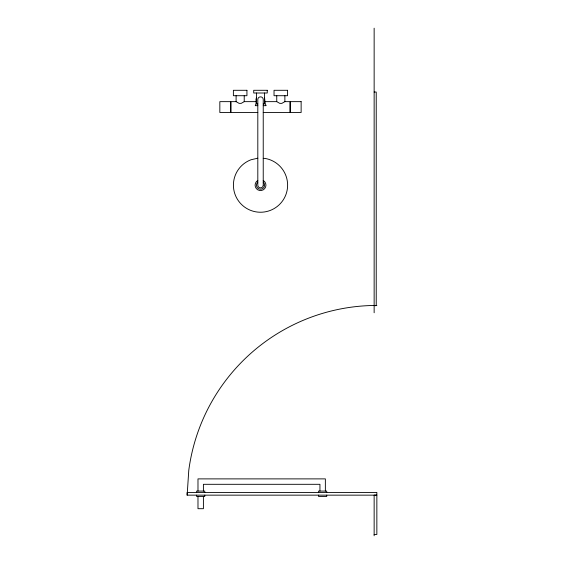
<?xml version="1.0" encoding="UTF-8"?>
<svg xmlns="http://www.w3.org/2000/svg" width="564" height="564" viewBox="0 0 564 564"><rect width="100%" height="100%" fill="white"/><g stroke="black" fill="none" stroke-linecap="round" stroke-linejoin="round"><path stroke-width="0.85" d="M374.144 535.8L374.144 495.114L376.851 495.15L187.149 495.15L188.771 470.39A189.708 189.708 0 0 1 376.851 305.441M256.444 97.572L255.95 99.567L256.169 101.71A9.687 9.687 0 0 1 255.464 105.221L255.266 105.665L257.811 105.665M256.162 101.647L244.226 101.647L241.209 103.36L239.108 103.36L236.097 101.647L236.097 95.711M284.876 95.711L284.876 101.647L281.866 103.36L279.758 103.36L276.748 101.647L265.009 101.647M257.811 182.144L257.642 182.271A4.068 4.068 0 0 0 257.642 188.016A4.068 4.068 0 0 0 263.395 188.016A4.068 4.068 0 0 0 263.395 182.271L263.233 182.144M257.811 158.195L251.05 159.746A27.1 27.1 0 0 0 239.897 202.723A27.1 27.1 0 0 0 284.094 198.507A27.1 27.1 0 0 0 265.017 158.421L263.233 158.35M236.097 101.647L230.944 101.647L230.944 112.49L257.811 112.49M284.876 101.647L290.023 101.647L290.023 112.49L263.233 112.49M257.811 103.931L256.444 103.931L256.444 93.004M263.233 103.931L264.523 103.931L264.523 93.004M263.233 105.665L266.145 105.665L265.94 105.271A9.983 9.983 0 0 1 265.009 101.753L264.523 97.41M374.144 92.017L376.23 92.045L376.23 305.66L374.144 305.632M374.144 534.439L376.851 534.475L376.851 492.435L187.149 492.435L187.149 495.15M374.144 28.2L374.144 312.759M326.718 492.435L326.718 491.082L318.589 491.082L318.589 492.435M326.718 495.15L326.718 496.503L318.589 496.503L318.589 495.15M325.365 491.082L325.365 478.885L197.985 478.885L197.985 491.082M319.943 491.082L319.943 484.307L203.407 484.307L203.407 491.082M276.748 95.711L276.748 101.647M244.226 95.711L244.226 101.647M204.76 492.435L204.76 491.082L196.632 491.082L196.632 492.435M204.76 495.15L204.76 496.503L196.632 496.503L196.632 495.15M203.407 496.503L203.407 508.7L197.985 508.7L197.985 496.503M263.233 180.452A5.421 5.421 0 0 1 264.671 188.63A5.421 5.421 0 0 1 256.366 188.63A5.421 5.421 0 0 1 257.811 180.452M246.933 90.296L233.383 90.296L233.383 95.711L246.933 95.711L246.933 90.296M267.258 90.296L253.715 90.296L253.715 93.004L267.258 93.004L267.258 90.296M287.584 90.296L274.034 90.296L274.034 95.711L287.584 95.711L287.584 90.296M230.676 101.647L219.833 101.647L219.833 112.49L230.676 112.49L230.676 101.647M301.134 101.647L290.298 101.647L290.298 112.49L301.134 112.49L301.134 101.647M263.233 185.14L263.233 99.567A2.707 2.707 0 0 0 260.519 96.853A2.707 2.707 0 0 0 257.811 99.567L257.811 185.14A2.707 2.707 0 0 0 260.519 187.854A2.707 2.707 0 0 0 263.233 185.14"/></g></svg>
